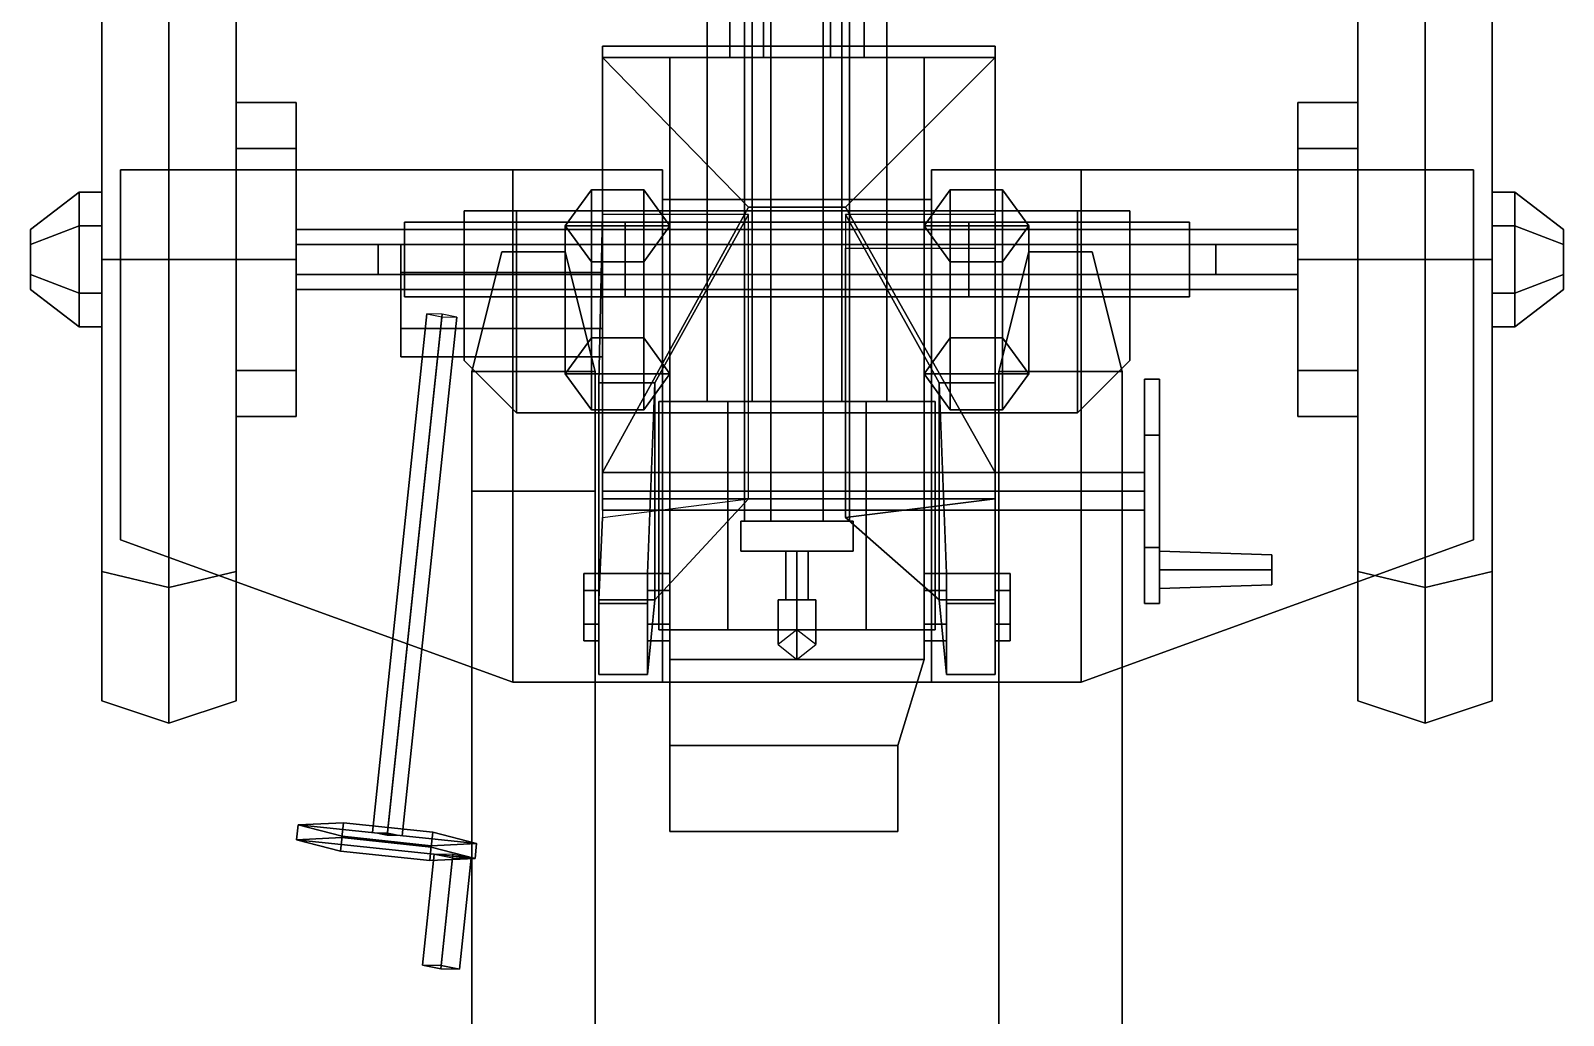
# Model space of a CAD drawing. Extents: x -1.02 to 1.02, y -3.58 to 2.59.
# Drawn here: x -1.025 to 1.025, y -0.556 to 0.761 of the extents above; entities that cross this region are included whole.
import ezdxf

# ---------------------------------------------------------------- set-up
doc = ezdxf.new("R2010")
doc.units = 0
for name, color, linetype in [('BASE', 3, 'CONTINUOUS'), ('SHIELD', 6, 'CONTINUOUS'), ('SHIELD1', 4, 'CONTINUOUS'), ('SLEEVE', 5, 'CONTINUOUS'), ('ST1', 2, 'CONTINUOUS'), ('WHEELS', 2, 'CONTINUOUS')]:
    doc.layers.add(name, color=color, linetype=linetype)

msp = doc.modelspace()

# ---------------------------------------------------------------- linework, layer by layer
at = {"layer": 'BASE'}
for points in [[(-0.26, 0.74, 0.425), (-0.26, 0.12, 0.425), (-0.26, 0.12, 0.485), (-0.26, 0.74, 0.485)], [(0.265, 0.74, 0.425), (0.265, 0.12, 0.425), (-0.26, 0.12, 0.425), (-0.26, 0.74, 0.425)], [(-0.26, 0.74, 0.485), (-0.26, 0.12, 0.485), (-0.26, 0.145, 0.545), (-0.26, 0.74, 0.545)], [(0.265, 0.74, 0.545), (0.265, 0.74, 0.425), (-0.26, 0.74, 0.425), (-0.26, 0.74, 0.545)], [(-0.26, 0.74, 0.545), (-0.26, 0.145, 0.545), (-0.26, 0.135, 0.795), (-0.26, 0.725, 0.71)], [(0.265, 0.725, 0.71), (0.265, 0.74, 0.545), (-0.26, 0.74, 0.545), (-0.26, 0.725, 0.71)], [(0.265, 0.12, 0.485), (0.265, 0.12, 0.425), (0.265, 0.74, 0.425), (0.265, 0.74, 0.485)], [(0.265, 0.145, 0.545), (0.265, 0.12, 0.485), (0.265, 0.74, 0.485), (0.265, 0.74, 0.545)], [(0.265, 0.135, 0.795), (0.265, 0.145, 0.545), (0.265, 0.74, 0.545), (0.265, 0.725, 0.71)], [(-0.26, 0.725, 0.71), (-0.26, 0.135, 0.795), (-0.26, 0.17, 0.795), (-0.065, 0.525, 0.83)], [(0.065, 0.525, 0.83), (0.265, 0.725, 0.71), (-0.26, 0.725, 0.71), (-0.065, 0.525, 0.83)], [(0.265, 0.17, 0.795), (0.265, 0.135, 0.795), (0.265, 0.725, 0.71), (0.065, 0.525, 0.83)], [(-0.275, 0.5481, 1.0069), (-0.31, 0.5, 0.97), (-0.31, 0.3022, 1.2278), (-0.275, 0.3502, 1.2647)], [(-0.17, 0.5, 0.97), (-0.31, 0.5, 0.97), (-0.275, 0.5481, 1.0069), (-0.205, 0.5481, 1.0069)], [(-0.205, 0.5481, 1.0069), (-0.275, 0.5481, 1.0069), (-0.275, 0.3502, 1.2647), (-0.205, 0.3502, 1.2647)], [(-0.17, 0.5, 0.97), (-0.205, 0.5481, 1.0069), (-0.205, 0.3502, 1.2647), (-0.17, 0.3022, 1.2278)], [(0.205, 0.5481, 1.0069), (0.17, 0.5, 0.97), (0.17, 0.3022, 1.2278), (0.205, 0.3502, 1.2647)], [(0.31, 0.5, 0.97), (0.17, 0.5, 0.97), (0.205, 0.5481, 1.0069), (0.275, 0.5481, 1.0069)], [(0.275, 0.5481, 1.0069), (0.205, 0.5481, 1.0069), (0.205, 0.3502, 1.2647), (0.275, 0.3502, 1.2647)], [(0.31, 0.5, 0.97), (0.275, 0.5481, 1.0069), (0.275, 0.3502, 1.2647), (0.31, 0.3022, 1.2278)], [(-0.445, 0.52, 0.695), (-0.445, 0.52, 0.545), (-0.445, 0.32, 0.545), (-0.445, 0.32, 0.695)], [(-0.445, 0.32, 0.545), (-0.445, 0.52, 0.545), (-0.375, 0.52, 0.545), (-0.375, 0.25, 0.545)], [(-0.375, 0.25, 0.695), (-0.375, 0.52, 0.695), (-0.445, 0.52, 0.695), (-0.445, 0.32, 0.695)], [(-0.375, 0.52, 0.695), (-0.375, 0.52, 0.545), (-0.445, 0.52, 0.545), (-0.445, 0.52, 0.695)], [(0.375, 0.52, 0.695), (0.375, 0.52, 0.545), (-0.375, 0.52, 0.545), (-0.375, 0.52, 0.695)], [(0.375, 0.52, 0.545), (0.375, 0.25, 0.545), (-0.375, 0.25, 0.545), (-0.375, 0.52, 0.545)], [(-0.375, 0.52, 0.695), (-0.375, 0.25, 0.695), (0.375, 0.25, 0.695), (0.375, 0.52, 0.695)], [(-0.19, 0.29, 1.06), (-0.065, 0.515, 0.83), (-0.26, 0.515, 0.795), (-0.265, 0.29, 1.06)], [(-0.26, 0.515, 0.795), (-0.26, 0.11, 0.795), (-0.265, 0, 1.06), (-0.265, 0.29, 1.06)], [(-0.065, 0.525, 0.83), (-0.26, 0.17, 0.795), (0.265, 0.17, 0.795), (0.065, 0.525, 0.83)], [(-0.19, 0, 1.06), (-0.065, 0.135, 0.83), (-0.065, 0.515, 0.83), (-0.19, 0.29, 1.06)], [(0.265, 0.29, 1.06), (0.265, 0.515, 0.795), (0.065, 0.515, 0.83), (0.19, 0.29, 1.06)], [(0.065, 0.515, 0.83), (0.065, 0.11, 0.83), (0.19, 0, 1.06), (0.19, 0.29, 1.06)], [(0.265, 0, 1.06), (0.265, 0.135, 0.795), (0.265, 0.515, 0.795), (0.265, 0.29, 1.06)], [(0.445, 0.52, 0.695), (0.445, 0.52, 0.545), (0.375, 0.52, 0.545), (0.375, 0.52, 0.695)], [(0.445, 0.52, 0.545), (0.445, 0.32, 0.545), (0.375, 0.25, 0.545), (0.375, 0.52, 0.545)], [(0.375, 0.52, 0.695), (0.375, 0.25, 0.695), (0.445, 0.32, 0.695), (0.445, 0.52, 0.695)], [(0.445, 0.32, 0.695), (0.445, 0.32, 0.545), (0.445, 0.52, 0.545), (0.445, 0.52, 0.695)], [(0.67, 0.475, 0.6546), (0.67, 0.495, 0.62), (-0.67, 0.495, 0.62), (-0.67, 0.475, 0.6546)], [(0.67, 0.495, 0.62), (0.67, 0.475, 0.5854), (-0.67, 0.475, 0.5854), (-0.67, 0.495, 0.62)], [(0.525, 0.505, 0.46), (0.525, 0.505, 0.435), (-0.525, 0.505, 0.435), (-0.525, 0.505, 0.46)], [(-0.525, 0.505, 0.46), (-0.525, 0.505, 0.435), (-0.525, 0.405, 0.435), (-0.525, 0.405, 0.46)], [(-0.525, 0.505, 0.435), (0.525, 0.505, 0.435), (0.525, 0.405, 0.435), (-0.525, 0.405, 0.435)], [(0.23, 0.505, 0.495), (0.525, 0.505, 0.46), (-0.525, 0.505, 0.46), (-0.23, 0.505, 0.495)], [(-0.23, 0.505, 0.495), (-0.525, 0.505, 0.46), (-0.525, 0.405, 0.46), (-0.23, 0.405, 0.495)], [(-0.31, 0.5, 0.97), (-0.275, 0.4519, 0.9331), (-0.275, 0.2541, 1.1909), (-0.31, 0.3022, 1.2278)], [(-0.205, 0.4519, 0.9331), (-0.275, 0.4519, 0.9331), (-0.31, 0.5, 0.97), (-0.17, 0.5, 0.97)], [(-0.23, 0.405, 0.495), (0.23, 0.405, 0.495), (0.23, 0.505, 0.495), (-0.23, 0.505, 0.495)], [(-0.205, 0.4519, 0.9331), (-0.17, 0.5, 0.97), (-0.17, 0.3022, 1.2278), (-0.205, 0.2541, 1.1909)], [(0.17, 0.5, 0.97), (0.205, 0.4519, 0.9331), (0.205, 0.2541, 1.1909), (0.17, 0.3022, 1.2278)], [(0.275, 0.4519, 0.9331), (0.205, 0.4519, 0.9331), (0.17, 0.5, 0.97), (0.31, 0.5, 0.97)], [(0.23, 0.405, 0.495), (0.525, 0.405, 0.46), (0.525, 0.505, 0.46), (0.23, 0.505, 0.495)], [(0.275, 0.4519, 0.9331), (0.31, 0.5, 0.97), (0.31, 0.3022, 1.2278), (0.275, 0.2541, 1.1909)], [(0.525, 0.405, 0.46), (0.525, 0.405, 0.435), (0.525, 0.505, 0.435), (0.525, 0.505, 0.46)], [(0.67, 0.435, 0.6546), (0.67, 0.475, 0.6546), (-0.67, 0.475, 0.6546), (-0.67, 0.435, 0.6546)], [(0.67, 0.475, 0.5854), (0.67, 0.435, 0.5854), (-0.67, 0.435, 0.5854), (-0.67, 0.475, 0.5854)], [(-0.525, 0.475, 0.685), (-0.525, 0.475, 0.405), (-0.56, 0.475, 0.405), (-0.56, 0.475, 0.685)], [(-0.56, 0.475, 0.685), (-0.56, 0.475, 0.405), (-0.56, 0.435, 0.405), (-0.56, 0.435, 0.685)], [(-0.56, 0.475, 0.405), (-0.525, 0.475, 0.405), (-0.525, 0.435, 0.405), (-0.56, 0.435, 0.405)], [(-0.56, 0.435, 0.685), (-0.525, 0.435, 0.685), (-0.525, 0.475, 0.685), (-0.56, 0.475, 0.685)], [(-0.26, 0.4375, 0.905), (-0.26, 0.475, 0.84), (-0.53, 0.475, 0.84), (-0.53, 0.4375, 0.905)], [(-0.26, 0.475, 0.84), (-0.26, 0.4375, 0.775), (-0.53, 0.4375, 0.775), (-0.53, 0.475, 0.84)], [(-0.53, 0.3625, 0.905), (-0.53, 0.4375, 0.905), (-0.53, 0.475, 0.84), (-0.53, 0.325, 0.84)], [(-0.53, 0.325, 0.84), (-0.53, 0.475, 0.84), (-0.53, 0.4375, 0.775), (-0.53, 0.3625, 0.775)], [(-0.525, 0.435, 0.685), (-0.525, 0.435, 0.405), (-0.525, 0.475, 0.405), (-0.525, 0.475, 0.685)], [(0.56, 0.475, 0.685), (0.56, 0.475, 0.405), (0.525, 0.475, 0.405), (0.525, 0.475, 0.685)], [(0.525, 0.475, 0.685), (0.525, 0.475, 0.405), (0.525, 0.435, 0.405), (0.525, 0.435, 0.685)], [(0.525, 0.475, 0.405), (0.56, 0.475, 0.405), (0.56, 0.435, 0.405), (0.525, 0.435, 0.405)], [(0.525, 0.435, 0.685), (0.56, 0.435, 0.685), (0.56, 0.475, 0.685), (0.525, 0.475, 0.685)], [(0.56, 0.435, 0.685), (0.56, 0.435, 0.405), (0.56, 0.475, 0.405), (0.56, 0.475, 0.685)], [(-0.275, 0.4519, 0.9331), (-0.205, 0.4519, 0.9331), (-0.205, 0.2541, 1.1909), (-0.275, 0.2541, 1.1909)], [(0.265, 0.47, 0.795), (0.265, 0.135, 0.795), (0.065, 0.11, 0.83), (0.065, 0.47, 0.83)], [(0.205, 0.4519, 0.9331), (0.275, 0.4519, 0.9331), (0.275, 0.2541, 1.1909), (0.205, 0.2541, 1.1909)], [(0.67, 0.415, 0.62), (0.67, 0.435, 0.6546), (-0.67, 0.435, 0.6546), (-0.67, 0.415, 0.62)], [(0.67, 0.435, 0.5854), (0.67, 0.415, 0.62), (-0.67, 0.415, 0.62), (-0.67, 0.435, 0.5854)], [(-0.56, 0.435, 0.405), (-0.525, 0.435, 0.405), (-0.525, 0.435, 0.685), (-0.56, 0.435, 0.685)], [(-0.26, 0.3625, 0.905), (-0.26, 0.4375, 0.905), (-0.53, 0.4375, 0.905), (-0.53, 0.3625, 0.905)], [(-0.26, 0.4375, 0.775), (-0.26, 0.3625, 0.775), (-0.53, 0.3625, 0.775), (-0.53, 0.4375, 0.775)], [(0.525, 0.435, 0.405), (0.56, 0.435, 0.405), (0.56, 0.435, 0.685), (0.525, 0.435, 0.685)], [(-0.525, 0.405, 0.435), (0.525, 0.405, 0.435), (0.525, 0.405, 0.46), (-0.525, 0.405, 0.46)], [(-0.525, 0.405, 0.46), (0.525, 0.405, 0.46), (0.23, 0.405, 0.495), (-0.23, 0.405, 0.495)], [(-0.4748, 0.3817, 0.8599), (-0.4949, 0.3821, 0.84), (-0.5678, -0.3114, 0.901), (-0.5477, -0.3118, 0.9209)], [(-0.4949, 0.3821, 0.84), (-0.4752, 0.3783, 0.8201), (-0.5481, -0.3152, 0.8811), (-0.5678, -0.3114, 0.901)], [(-0.4752, 0.3783, 0.8201), (-0.4551, 0.3779, 0.84), (-0.528, -0.3156, 0.901), (-0.5481, -0.3152, 0.8811)], [(-0.4551, 0.3779, 0.84), (-0.4748, 0.3817, 0.8599), (-0.5477, -0.3118, 0.9209), (-0.528, -0.3156, 0.901)], [(-0.26, 0.325, 0.84), (-0.26, 0.3625, 0.905), (-0.53, 0.3625, 0.905), (-0.53, 0.325, 0.84)], [(-0.26, 0.3625, 0.775), (-0.26, 0.325, 0.84), (-0.53, 0.325, 0.84), (-0.53, 0.3625, 0.775)], [(-0.205, 0.3502, 1.2647), (-0.275, 0.3502, 1.2647), (-0.31, 0.3022, 1.2278), (-0.17, 0.3022, 1.2278)], [(0.275, 0.3502, 1.2647), (0.205, 0.3502, 1.2647), (0.17, 0.3022, 1.2278), (0.31, 0.3022, 1.2278)], [(-0.445, 0.32, 0.695), (-0.445, 0.32, 0.545), (-0.375, 0.25, 0.545), (-0.375, 0.25, 0.695)], [(0.375, 0.25, 0.695), (0.375, 0.25, 0.545), (0.445, 0.32, 0.545), (0.445, 0.32, 0.695)], [(-0.17, 0.3022, 1.2278), (-0.31, 0.3022, 1.2278), (-0.275, 0.2541, 1.1909), (-0.205, 0.2541, 1.1909)], [(-0.265, 0.29, 1.06), (-0.265, 0, 1.06), (-0.265, -0.1, 1.24), (-0.265, 0.035, 1.345)], [(-0.2, 0.035, 1.345), (-0.19, 0.29, 1.06), (-0.265, 0.29, 1.06), (-0.265, 0.035, 1.345)], [(-0.19, 0.29, 1.06), (-0.19, 0, 1.06), (-0.265, 0, 1.06), (-0.265, 0.29, 1.06)], [(-0.2, -0.1, 1.24), (-0.19, 0, 1.06), (-0.19, 0.29, 1.06), (-0.2, 0.035, 1.345)], [(0.31, 0.3022, 1.2278), (0.17, 0.3022, 1.2278), (0.205, 0.2541, 1.1909), (0.275, 0.2541, 1.1909)], [(0.19, 0.29, 1.06), (0.19, 0, 1.06), (0.2, -0.1, 1.24), (0.2, 0.035, 1.345)], [(0.265, 0.035, 1.345), (0.265, 0.29, 1.06), (0.19, 0.29, 1.06), (0.2, 0.035, 1.345)], [(0.265, 0.29, 1.06), (0.265, 0, 1.06), (0.19, 0, 1.06), (0.19, 0.29, 1.06)], [(0.265, -0.1, 1.24), (0.265, 0, 1.06), (0.265, 0.29, 1.06), (0.265, 0.035, 1.345)], [(0.485, 0.22, 1.2949), (0.485, 0.295, 1.165), (0.465, 0.295, 1.165), (0.465, 0.22, 1.2949)], [(0.485, 0.295, 1.165), (0.485, 0.22, 1.0351), (0.465, 0.22, 1.0351), (0.465, 0.295, 1.165)], [(0.465, 0.07, 1.2949), (0.465, 0.22, 1.2949), (0.465, 0.295, 1.165), (0.465, -0.005, 1.165)], [(0.465, -0.005, 1.165), (0.465, 0.295, 1.165), (0.465, 0.22, 1.0351), (0.465, 0.07, 1.0351)], [(0.485, -0.005, 1.165), (0.485, 0.295, 1.165), (0.485, 0.22, 1.2949), (0.485, 0.07, 1.2949)], [(0.485, 0.07, 1.0351), (0.485, 0.22, 1.0351), (0.485, 0.295, 1.165), (0.485, -0.005, 1.165)], [(-0.375, 0.25, 0.695), (-0.375, 0.25, 0.545), (0.375, 0.25, 0.545), (0.375, 0.25, 0.695)], [(0.485, 0.07, 1.2949), (0.485, 0.22, 1.2949), (0.465, 0.22, 1.2949), (0.465, 0.07, 1.2949)], [(0.485, 0.22, 1.0351), (0.485, 0.07, 1.0351), (0.465, 0.07, 1.0351), (0.465, 0.22, 1.0351)], [(-0.26, 0.17, 0.795), (-0.26, 0.135, 0.795), (0.265, 0.135, 0.795), (0.265, 0.17, 0.795)], [(0.465, 0.145, 1.19), (0.465, 0.17, 1.165), (0.265, 0.17, 1.165), (0.265, 0.145, 1.19)], [(0.465, 0.17, 1.165), (0.465, 0.145, 1.14), (0.265, 0.145, 1.14), (0.265, 0.17, 1.165)], [(-0.26, 0.145, 0.545), (-0.26, 0.12, 0.485), (0.265, 0.12, 0.485), (0.265, 0.145, 0.545)], [(-0.26, 0.135, 0.795), (-0.26, 0.145, 0.545), (0.265, 0.145, 0.545), (0.265, 0.135, 0.795)], [(0.465, 0.12, 1.165), (0.465, 0.145, 1.19), (0.265, 0.145, 1.19), (0.265, 0.12, 1.165)], [(0.465, 0.145, 1.14), (0.465, 0.12, 1.165), (0.265, 0.12, 1.165), (0.265, 0.145, 1.14)], [(-0.265, 0, 1.06), (-0.26, 0.11, 0.795), (-0.065, 0.135, 0.83), (-0.19, 0, 1.06)], [(0.19, 0, 1.06), (0.065, 0.11, 0.83), (0.265, 0.135, 0.795), (0.265, 0, 1.06)], [(-0.26, 0.12, 0.485), (-0.26, 0.12, 0.425), (0.265, 0.12, 0.425), (0.265, 0.12, 0.485)], [(0.485, -0.005, 1.165), (0.485, 0.07, 1.2949), (0.465, 0.07, 1.2949), (0.465, -0.005, 1.165)], [(0.485, 0.07, 1.0351), (0.485, -0.005, 1.165), (0.465, -0.005, 1.165), (0.465, 0.07, 1.0351)], [(0.485, 0.04, 1.14), (0.485, 0.065, 1.165), (0.635, 0.06, 1.165), (0.635, 0.04, 1.145)], [(0.485, 0.065, 1.165), (0.485, 0.04, 1.19), (0.635, 0.04, 1.185), (0.635, 0.06, 1.165)], [(0.635, 0.04, 1.185), (0.635, 0.02, 1.165), (0.635, 0.04, 1.145), (0.635, 0.06, 1.165)], [(-0.265, 0.035, 1.345), (-0.265, -0.1, 1.24), (-0.265, -0.1, 1.32), (-0.265, -0.005, 1.375)], [(-0.2, -0.005, 1.375), (-0.2, 0.035, 1.345), (-0.265, 0.035, 1.345), (-0.265, -0.005, 1.375)], [(-0.2, -0.1, 1.32), (-0.2, -0.1, 1.24), (-0.2, 0.035, 1.345), (-0.2, -0.005, 1.375)], [(0.265, -0.005, 1.375), (0.265, 0.035, 1.345), (0.2, 0.035, 1.345), (0.2, -0.005, 1.375)], [(0.2, 0.035, 1.345), (0.2, -0.1, 1.24), (0.2, -0.1, 1.32), (0.2, -0.005, 1.375)], [(0.265, -0.1, 1.32), (0.265, -0.1, 1.24), (0.265, 0.035, 1.345), (0.265, -0.005, 1.375)], [(0.485, 0.015, 1.165), (0.485, 0.04, 1.14), (0.635, 0.04, 1.145), (0.635, 0.02, 1.165)], [(0.485, 0.04, 1.19), (0.485, 0.015, 1.165), (0.635, 0.02, 1.165), (0.635, 0.04, 1.185)], [(-0.265, -0.1, 1.24), (-0.265, 0, 1.06), (-0.19, 0, 1.06), (-0.2, -0.1, 1.24)], [(-0.265, -0.005, 1.375), (-0.265, -0.1, 1.32), (-0.2, -0.1, 1.32), (-0.2, -0.005, 1.375)], [(0.2, -0.1, 1.24), (0.19, 0, 1.06), (0.265, 0, 1.06), (0.265, -0.1, 1.24)], [(0.2, -0.005, 1.375), (0.2, -0.1, 1.32), (0.265, -0.1, 1.32), (0.265, -0.005, 1.375)], [(-0.265, -0.1, 1.32), (-0.265, -0.1, 1.24), (-0.2, -0.1, 1.24), (-0.2, -0.1, 1.32)], [(0.2, -0.1, 1.32), (0.2, -0.1, 1.24), (0.265, -0.1, 1.24), (0.265, -0.1, 1.32)], [(-0.6066, -0.2982, 1.0045), (-0.6672, -0.301, 0.901), (-0.6693, -0.3208, 0.9028), (-0.6087, -0.3181, 1.0063)], [(-0.6672, -0.301, 0.901), (-0.6085, -0.3163, 0.7975), (-0.6106, -0.3361, 0.7992), (-0.6693, -0.3208, 0.9028)], [(-0.4285, -0.3261, 0.901), (-0.6672, -0.301, 0.901), (-0.6066, -0.2982, 1.0045), (-0.4873, -0.3108, 1.0045)], [(-0.4892, -0.3288, 0.7975), (-0.6085, -0.3163, 0.7975), (-0.6672, -0.301, 0.901), (-0.4285, -0.3261, 0.901)], [(-0.4873, -0.3108, 1.0045), (-0.6066, -0.2982, 1.0045), (-0.6087, -0.3181, 1.0063), (-0.4894, -0.3306, 1.0063)], [(-0.4894, -0.3306, 1.0063), (-0.6087, -0.3181, 1.0063), (-0.6693, -0.3208, 0.9028), (-0.4306, -0.3459, 0.9028)], [(-0.4306, -0.3459, 0.9028), (-0.6693, -0.3208, 0.9028), (-0.6106, -0.3361, 0.7992), (-0.4912, -0.3486, 0.7992)], [(-0.6085, -0.3163, 0.7975), (-0.4892, -0.3288, 0.7975), (-0.4912, -0.3486, 0.7992), (-0.6106, -0.3361, 0.7992)], [(-0.4892, -0.3288, 0.7975), (-0.4285, -0.3261, 0.901), (-0.4306, -0.3459, 0.9028), (-0.4912, -0.3486, 0.7992)], [(-0.4285, -0.3261, 0.901), (-0.4873, -0.3108, 1.0045), (-0.4894, -0.3306, 1.0063), (-0.4306, -0.3459, 0.9028)], [(-0.4602, -0.3406, 0.9277), (-0.4853, -0.3401, 0.9028), (-0.5009, -0.4887, 0.9158), (-0.4759, -0.4892, 0.9407)], [(-0.4853, -0.3401, 0.9028), (-0.4607, -0.3449, 0.8778), (-0.4763, -0.4935, 0.8909), (-0.5009, -0.4887, 0.9158)], [(-0.4607, -0.3449, 0.8778), (-0.4356, -0.3454, 0.9028), (-0.4512, -0.494, 0.9158), (-0.4763, -0.4935, 0.8909)], [(-0.4356, -0.3454, 0.9028), (-0.4602, -0.3406, 0.9277), (-0.4759, -0.4892, 0.9407), (-0.4512, -0.494, 0.9158)], [(-0.4759, -0.4892, 0.9407), (-0.5009, -0.4887, 0.9158), (-0.4763, -0.4935, 0.8909), (-0.4512, -0.494, 0.9158)]]:
    msp.add_3dface(points, dxfattribs=at)
at = {"layer": 'SHIELD'}
for points in [[(-0.905, 0.575, 1.405), (-0.38, 0.575, 1.405), (-0.38, -0.11, 1.915), (-0.905, 0.08, 1.78)], [(-0.38, 0.575, 1.405), (-0.905, 0.575, 1.405), (-0.905, 0.08, 1.78), (-0.38, -0.11, 1.915)], [(-0.665, 0.575, 1.06), (-0.38, 0.575, 1.06), (-0.38, 0.575, 1.405), (-0.64, 0.575, 1.405)], [(-0.38, 0.575, 1.06), (-0.665, 0.575, 1.06), (-0.64, 0.575, 1.405), (-0.38, 0.575, 1.405)], [(-0.54, 0.575, 0.935), (-0.315, 0.575, 0.935), (-0.315, 0.575, 1.06), (-0.665, 0.575, 1.06)], [(-0.315, 0.575, 0.935), (-0.54, 0.575, 0.935), (-0.665, 0.575, 1.06), (-0.315, 0.575, 1.06)], [(-0.54, 0.575, 0.805), (-0.315, 0.575, 0.805), (-0.315, 0.575, 0.935), (-0.54, 0.575, 0.935)], [(-0.315, 0.575, 0.805), (-0.54, 0.575, 0.805), (-0.54, 0.575, 0.935), (-0.315, 0.575, 0.935)], [(-0.38, 0.575, 1.405), (-0.18, 0.575, 1.405), (-0.18, -0.11, 1.915), (-0.38, -0.11, 1.915)], [(-0.18, 0.575, 1.405), (-0.38, 0.575, 1.405), (-0.38, -0.11, 1.915), (-0.18, -0.11, 1.915)], [(-0.18, 0.575, 1.06), (-0.38, 0.575, 1.06), (-0.38, 0.575, 1.405), (-0.18, 0.575, 1.405)], [(-0.38, 0.575, 1.06), (-0.18, 0.575, 1.06), (-0.18, 0.575, 1.405), (-0.38, 0.575, 1.405)], [(-0.265, 0.575, 1.025), (-0.315, 0.575, 0.935), (-0.315, 0.575, 1.06), (-0.18, 0.575, 1.06)], [(-0.315, 0.575, 0.935), (-0.265, 0.575, 1.025), (-0.18, 0.575, 1.06), (-0.315, 0.575, 1.06)], [(0.18, 0.575, 1.405), (0.38, 0.575, 1.405), (0.38, -0.11, 1.915), (0.18, -0.11, 1.915)], [(0.38, 0.575, 1.405), (0.18, 0.575, 1.405), (0.18, -0.11, 1.915), (0.38, -0.11, 1.915)], [(0.18, 0.575, 1.06), (0.38, 0.575, 1.06), (0.38, 0.575, 1.405), (0.18, 0.575, 1.405)], [(0.38, 0.575, 1.06), (0.18, 0.575, 1.06), (0.18, 0.575, 1.405), (0.38, 0.575, 1.405)], [(0.315, 0.575, 0.935), (0.265, 0.575, 1.025), (0.18, 0.575, 1.06), (0.315, 0.575, 1.06)], [(0.265, 0.575, 1.025), (0.315, 0.575, 0.935), (0.315, 0.575, 1.06), (0.18, 0.575, 1.06)], [(0.54, 0.575, 0.805), (0.315, 0.575, 0.805), (0.315, 0.575, 0.935), (0.54, 0.575, 0.935)], [(0.315, 0.575, 0.805), (0.54, 0.575, 0.805), (0.54, 0.575, 0.935), (0.315, 0.575, 0.935)], [(0.315, 0.575, 0.935), (0.54, 0.575, 0.935), (0.665, 0.575, 1.06), (0.315, 0.575, 1.06)], [(0.54, 0.575, 0.935), (0.315, 0.575, 0.935), (0.315, 0.575, 1.06), (0.665, 0.575, 1.06)], [(0.38, 0.575, 1.405), (0.905, 0.575, 1.405), (0.905, 0.08, 1.78), (0.38, -0.11, 1.915)], [(0.905, 0.575, 1.405), (0.38, 0.575, 1.405), (0.38, -0.11, 1.915), (0.905, 0.08, 1.78)], [(0.665, 0.575, 1.06), (0.38, 0.575, 1.06), (0.38, 0.575, 1.405), (0.64, 0.575, 1.405)], [(0.38, 0.575, 1.06), (0.665, 0.575, 1.06), (0.64, 0.575, 1.405), (0.38, 0.575, 1.405)]]:
    msp.add_3dface(points, dxfattribs=at)
at = {"layer": 'SHIELD1'}
for points in [[(0.18, 0.535, 1.435), (-0.18, 0.535, 1.435), (-0.18, -0.11, 1.915), (0.18, -0.11, 1.915)], [(-0.18, 0.535, 1.435), (0.18, 0.535, 1.435), (0.18, -0.11, 1.915), (-0.18, -0.11, 1.915)]]:
    msp.add_3dface(points, dxfattribs=at)
at = {"layer": 'SLEEVE'}
for points in [[(-0.045, 1.68, 1.1629), (-0.09, 1.68, 1.085), (-0.09, 0.725, 1.085), (-0.045, 0.725, 1.1629)], [(-0.09, 1.68, 1.085), (-0.045, 1.68, 1.0071), (-0.045, 0.725, 1.0071), (-0.09, 0.725, 1.085)], [(0.045, 1.68, 1.1629), (-0.045, 1.68, 1.1629), (-0.045, 0.725, 1.1629), (0.045, 0.725, 1.1629)], [(-0.045, 1.68, 1.0071), (0.045, 1.68, 1.0071), (0.045, 0.725, 1.0071), (-0.045, 0.725, 1.0071)], [(0.09, 1.68, 1.085), (0.045, 1.68, 1.1629), (0.045, 0.725, 1.1629), (0.09, 0.725, 1.085)], [(0.045, 1.68, 1.0071), (0.09, 1.68, 1.085), (0.09, 0.725, 1.085), (0.045, 0.725, 1.0071)], [(-0.035, 1.45, 1.6056), (-0.07, 1.45, 1.545), (-0.07, 0.105, 1.545), (-0.035, 0.105, 1.6056)], [(-0.07, 1.45, 1.545), (-0.035, 1.45, 1.4844), (-0.035, 0.105, 1.4844), (-0.07, 0.105, 1.545)], [(0.035, 1.45, 1.6056), (-0.035, 1.45, 1.6056), (-0.035, 0.105, 1.6056), (0.035, 0.105, 1.6056)], [(-0.035, 1.45, 1.4844), (0.035, 1.45, 1.4844), (0.035, 0.105, 1.4844), (-0.035, 0.105, 1.4844)], [(0.07, 1.45, 1.545), (0.035, 1.45, 1.6056), (0.035, 0.105, 1.6056), (0.07, 0.105, 1.545)], [(0.035, 1.45, 1.4844), (0.07, 1.45, 1.545), (0.07, 0.105, 1.545), (0.035, 0.105, 1.4844)], [(-0.06, 1.265, 1.4089), (-0.12, 1.265, 1.305), (-0.12, 0.265, 1.305), (-0.06, 0.265, 1.4089)], [(-0.12, 1.265, 1.305), (-0.06, 1.265, 1.2011), (-0.06, 0.265, 1.2011), (-0.12, 0.265, 1.305)], [(0.06, 1.265, 1.4089), (-0.06, 1.265, 1.4089), (-0.06, 0.265, 1.4089), (0.06, 0.265, 1.4089)], [(-0.06, 1.265, 1.2011), (0.06, 1.265, 1.2011), (0.06, 0.265, 1.2011), (-0.06, 0.265, 1.2011)], [(0.12, 1.265, 1.305), (0.06, 1.265, 1.4089), (0.06, 0.265, 1.4089), (0.12, 0.265, 1.305)], [(0.06, 1.265, 1.2011), (0.12, 1.265, 1.305), (0.12, 0.265, 1.305), (0.06, 0.265, 1.2011)], [(0.17, 0.725, 1.035), (0.17, -0.08, 1.035), (-0.17, -0.08, 1.035), (-0.17, 0.725, 1.035)], [(-0.17, 0.725, 1.035), (-0.17, -0.04, 1.035), (-0.17, -0.04, 1.185), (-0.17, 0.725, 1.185)], [(0.17, 0.725, 1.185), (0.17, 0.725, 1.035), (-0.17, 0.725, 1.035), (-0.17, 0.725, 1.185)], [(-0.17, 0.725, 1.185), (-0.17, -0.04, 1.185), (0.17, -0.04, 1.185), (0.17, 0.725, 1.185)], [(0.17, -0.04, 1.185), (0.17, -0.04, 1.035), (0.17, 0.725, 1.035), (0.17, 0.725, 1.185)], [(-0.0925, 0.265, 1.4652), (-0.185, 0.265, 1.305), (-0.185, -0.04, 1.305), (-0.0925, -0.04, 1.4652)], [(-0.185, 0.265, 1.305), (-0.0925, 0.265, 1.1448), (-0.0925, -0.04, 1.1448), (-0.185, -0.04, 1.305)], [(-0.0925, 0.265, 1.1448), (-0.185, 0.265, 1.305), (-0.12, 0.265, 1.305), (-0.06, 0.265, 1.2011)], [(-0.12, 0.265, 1.305), (-0.185, 0.265, 1.305), (-0.0925, 0.265, 1.4652), (-0.06, 0.265, 1.4089)], [(0.0925, 0.265, 1.4652), (-0.0925, 0.265, 1.4652), (-0.0925, -0.04, 1.4652), (0.0925, -0.04, 1.4652)], [(-0.0925, 0.265, 1.1448), (0.0925, 0.265, 1.1448), (0.0925, -0.04, 1.1448), (-0.0925, -0.04, 1.1448)], [(0.06, 0.265, 1.4089), (-0.06, 0.265, 1.4089), (-0.0925, 0.265, 1.4652), (0.0925, 0.265, 1.4652)], [(-0.0925, 0.265, 1.1448), (-0.06, 0.265, 1.2011), (0.06, 0.265, 1.2011), (0.0925, 0.265, 1.1448)], [(0.185, 0.265, 1.305), (0.12, 0.265, 1.305), (0.06, 0.265, 1.4089), (0.0925, 0.265, 1.4652)], [(0.0925, 0.265, 1.1448), (0.06, 0.265, 1.2011), (0.12, 0.265, 1.305), (0.185, 0.265, 1.305)], [(0.185, 0.265, 1.305), (0.0925, 0.265, 1.4652), (0.0925, -0.04, 1.4652), (0.185, -0.04, 1.305)], [(0.0925, 0.265, 1.1448), (0.185, 0.265, 1.305), (0.185, -0.04, 1.305), (0.0925, -0.04, 1.1448)], [(-0.075, 0.105, 1.465), (-0.075, 0.065, 1.465), (-0.075, 0.065, 1.61), (-0.075, 0.105, 1.61)], [(0.075, 0.105, 1.61), (0.075, 0.105, 1.465), (-0.075, 0.105, 1.465), (-0.075, 0.105, 1.61)], [(-0.075, 0.105, 1.61), (-0.075, 0.065, 1.61), (0.075, 0.065, 1.61), (0.075, 0.105, 1.61)], [(0.075, 0.065, 1.61), (0.075, 0.065, 1.465), (0.075, 0.105, 1.465), (0.075, 0.105, 1.61)], [(-0.075, 0.065, 1.61), (-0.075, 0.065, 1.465), (0.075, 0.065, 1.465), (0.075, 0.065, 1.61)], [(0, 0.065, 1.545), (-0.015, 0.065, 1.53), (-0.015, 0, 1.53), (0, 0, 1.545)], [(-0.015, 0.065, 1.53), (0, 0.065, 1.515), (0, 0, 1.515), (-0.015, 0, 1.53)], [(0.015, 0.065, 1.53), (0, 0.065, 1.545), (0, 0, 1.545), (0.015, 0, 1.53)], [(0, 0.065, 1.515), (0.015, 0.065, 1.53), (0.015, 0, 1.53), (0, 0, 1.515)], [(-0.285, 0.0125, 1.276), (-0.285, 0.035, 1.315), (-0.265, 0.035, 1.315), (-0.265, 0.0125, 1.276)], [(-0.285, 0.035, 1.315), (-0.285, 0.0125, 1.354), (-0.265, 0.0125, 1.354), (-0.265, 0.035, 1.315)], [(-0.285, -0.055, 1.315), (-0.285, 0.035, 1.315), (-0.285, 0.0125, 1.276), (-0.285, -0.0325, 1.276)], [(-0.285, -0.0325, 1.354), (-0.285, 0.0125, 1.354), (-0.285, 0.035, 1.315), (-0.285, -0.055, 1.315)], [(-0.17, 0.0125, 1.354), (-0.17, 0.035, 1.315), (-0.2, 0.035, 1.315), (-0.2, 0.0125, 1.354)], [(-0.17, 0.035, 1.315), (-0.17, 0.0125, 1.276), (-0.2, 0.0125, 1.276), (-0.2, 0.035, 1.315)], [(0.2, 0.035, 1.315), (0.2, 0.0125, 1.276), (0.17, 0.0125, 1.276), (0.17, 0.035, 1.315)], [(0.2, 0.0125, 1.354), (0.2, 0.035, 1.315), (0.17, 0.035, 1.315), (0.17, 0.0125, 1.354)], [(0.285, 0.0125, 1.354), (0.285, 0.035, 1.315), (0.265, 0.035, 1.315), (0.265, 0.0125, 1.354)], [(0.285, 0.035, 1.315), (0.285, 0.0125, 1.276), (0.265, 0.0125, 1.276), (0.265, 0.035, 1.315)], [(0.285, -0.055, 1.315), (0.285, 0.035, 1.315), (0.285, 0.0125, 1.354), (0.285, -0.0325, 1.354)], [(0.285, -0.0325, 1.276), (0.285, 0.0125, 1.276), (0.285, 0.035, 1.315), (0.285, -0.055, 1.315)], [(-0.285, -0.0325, 1.276), (-0.285, 0.0125, 1.276), (-0.265, 0.0125, 1.276), (-0.265, -0.0325, 1.276)], [(-0.285, 0.0125, 1.354), (-0.285, -0.0325, 1.354), (-0.265, -0.0325, 1.354), (-0.265, 0.0125, 1.354)], [(-0.17, -0.0325, 1.354), (-0.17, 0.0125, 1.354), (-0.2, 0.0125, 1.354), (-0.2, -0.0325, 1.354)], [(-0.17, 0.0125, 1.276), (-0.17, -0.0325, 1.276), (-0.2, -0.0325, 1.276), (-0.2, 0.0125, 1.276)], [(0.2, 0.0125, 1.276), (0.2, -0.0325, 1.276), (0.17, -0.0325, 1.276), (0.17, 0.0125, 1.276)], [(0.2, -0.0325, 1.354), (0.2, 0.0125, 1.354), (0.17, 0.0125, 1.354), (0.17, -0.0325, 1.354)], [(0.285, -0.0325, 1.354), (0.285, 0.0125, 1.354), (0.265, 0.0125, 1.354), (0.265, -0.0325, 1.354)], [(0.285, 0.0125, 1.276), (0.285, -0.0325, 1.276), (0.265, -0.0325, 1.276), (0.265, 0.0125, 1.276)], [(0, 0, 1.555), (-0.025, 0, 1.53), (-0.025, -0.06, 1.53), (0, -0.08, 1.565)], [(-0.025, 0, 1.53), (0, 0, 1.515), (0, -0.04, 1.5), (-0.025, -0.06, 1.53)], [(-0.025, 0, 1.53), (0, 0, 1.555), (0.025, 0, 1.53), (0, 0, 1.515)], [(0.025, 0, 1.53), (0, 0, 1.555), (0, -0.08, 1.565), (0.025, -0.06, 1.53)], [(0, 0, 1.515), (0.025, 0, 1.53), (0.025, -0.06, 1.53), (0, -0.04, 1.5)], [(-0.285, -0.055, 1.315), (-0.285, -0.0325, 1.276), (-0.265, -0.0325, 1.276), (-0.265, -0.055, 1.315)], [(-0.285, -0.0325, 1.354), (-0.285, -0.055, 1.315), (-0.265, -0.055, 1.315), (-0.265, -0.0325, 1.354)], [(-0.17, -0.055, 1.315), (-0.17, -0.0325, 1.354), (-0.2, -0.0325, 1.354), (-0.2, -0.055, 1.315)], [(-0.17, -0.0325, 1.276), (-0.17, -0.055, 1.315), (-0.2, -0.055, 1.315), (-0.2, -0.0325, 1.276)], [(0.17, -0.04, 1.5), (0.17, -0.04, 1.185), (-0.17, -0.04, 1.185), (-0.17, -0.04, 1.5)], [(-0.17, -0.04, 1.035), (-0.17, -0.08, 1.035), (-0.17, -0.08, 1.565), (-0.17, -0.04, 1.5)], [(-0.17, -0.04, 1.5), (-0.17, -0.08, 1.565), (0.17, -0.08, 1.565), (0.17, -0.04, 1.5)], [(0.2, -0.0325, 1.276), (0.2, -0.055, 1.315), (0.17, -0.055, 1.315), (0.17, -0.0325, 1.276)], [(0.2, -0.055, 1.315), (0.2, -0.0325, 1.354), (0.17, -0.0325, 1.354), (0.17, -0.055, 1.315)], [(0.17, -0.08, 1.565), (0.17, -0.08, 1.035), (0.17, -0.04, 1.035), (0.17, -0.04, 1.5)], [(0.285, -0.055, 1.315), (0.285, -0.0325, 1.354), (0.265, -0.0325, 1.354), (0.265, -0.055, 1.315)], [(0.285, -0.0325, 1.276), (0.285, -0.055, 1.315), (0.265, -0.055, 1.315), (0.265, -0.0325, 1.276)], [(-0.17, -0.08, 1.035), (-0.17, -0.195, 1.035), (-0.17, -0.195, 1.565), (-0.17, -0.08, 1.565)], [(0.17, -0.08, 1.035), (0.135, -0.195, 1.035), (-0.17, -0.195, 1.035), (-0.17, -0.08, 1.035)], [(-0.17, -0.08, 1.565), (-0.17, -0.195, 1.565), (0.135, -0.195, 1.565), (0.17, -0.08, 1.565)], [(0.135, -0.195, 1.565), (0.135, -0.195, 1.035), (0.17, -0.08, 1.035), (0.17, -0.08, 1.565)], [(-0.17, -0.195, 1.12), (-0.17, -0.31, 1.18), (-0.17, -0.31, 1.565), (-0.17, -0.195, 1.565)], [(0.135, -0.195, 1.12), (0.135, -0.31, 1.18), (-0.17, -0.31, 1.18), (-0.17, -0.195, 1.12)], [(-0.17, -0.195, 1.565), (-0.17, -0.31, 1.565), (0.135, -0.31, 1.565), (0.135, -0.195, 1.565)], [(-0.17, -0.195, 1.12), (-0.17, -0.195, 1.035), (0.135, -0.195, 1.035), (0.135, -0.195, 1.12)], [(0.135, -0.31, 1.565), (0.135, -0.31, 1.18), (0.135, -0.195, 1.12), (0.135, -0.195, 1.565)], [(-0.17, -0.31, 1.565), (-0.17, -0.31, 1.18), (0.135, -0.31, 1.18), (0.135, -0.31, 1.565)]]:
    msp.add_3dface(points, dxfattribs=at)
at = {"layer": 'ST1'}
for points in [[(-0.395, 0.465, 0.445), (-0.435, 0.305, 0.445), (-0.435, 0.305, 0.485), (-0.395, 0.465, 0.485)], [(-0.31, 0.465, 0.445), (-0.27, 0.305, 0.445), (-0.435, 0.305, 0.445), (-0.395, 0.465, 0.445)], [(-0.395, 0.465, 0.485), (-0.435, 0.305, 0.485), (-0.27, 0.305, 0.485), (-0.31, 0.465, 0.485)], [(-0.395, 0.465, 0.745), (-0.435, 0.305, 0.745), (-0.435, 0.305, 0.785), (-0.395, 0.465, 0.785)], [(-0.31, 0.465, 0.745), (-0.27, 0.305, 0.745), (-0.435, 0.305, 0.745), (-0.395, 0.465, 0.745)], [(-0.395, 0.465, 0.785), (-0.435, 0.305, 0.785), (-0.27, 0.305, 0.785), (-0.31, 0.465, 0.785)], [(-0.31, 0.465, 0.485), (-0.31, 0.465, 0.445), (-0.395, 0.465, 0.445), (-0.395, 0.465, 0.485)], [(-0.31, 0.465, 0.785), (-0.31, 0.465, 0.745), (-0.395, 0.465, 0.745), (-0.395, 0.465, 0.785)], [(-0.27, 0.305, 0.485), (-0.27, 0.305, 0.445), (-0.31, 0.465, 0.445), (-0.31, 0.465, 0.485)], [(-0.27, 0.305, 0.785), (-0.27, 0.305, 0.745), (-0.31, 0.465, 0.745), (-0.31, 0.465, 0.785)], [(0.31, 0.465, 0.445), (0.27, 0.305, 0.445), (0.27, 0.305, 0.485), (0.31, 0.465, 0.485)], [(0.31, 0.465, 0.485), (0.27, 0.305, 0.485), (0.435, 0.305, 0.485), (0.395, 0.465, 0.485)], [(0.395, 0.465, 0.445), (0.435, 0.305, 0.445), (0.27, 0.305, 0.445), (0.31, 0.465, 0.445)], [(0.31, 0.465, 0.745), (0.27, 0.305, 0.745), (0.27, 0.305, 0.785), (0.31, 0.465, 0.785)], [(0.395, 0.465, 0.745), (0.435, 0.305, 0.745), (0.27, 0.305, 0.745), (0.31, 0.465, 0.745)], [(0.31, 0.465, 0.785), (0.27, 0.305, 0.785), (0.435, 0.305, 0.785), (0.395, 0.465, 0.785)], [(0.395, 0.465, 0.485), (0.395, 0.465, 0.445), (0.31, 0.465, 0.445), (0.31, 0.465, 0.485)], [(0.395, 0.465, 0.785), (0.395, 0.465, 0.745), (0.31, 0.465, 0.745), (0.31, 0.465, 0.785)], [(0.435, 0.305, 0.485), (0.435, 0.305, 0.445), (0.395, 0.465, 0.445), (0.395, 0.465, 0.485)], [(0.435, 0.305, 0.785), (0.435, 0.305, 0.745), (0.395, 0.465, 0.745), (0.395, 0.465, 0.785)], [(-0.435, 0.305, 0.445), (-0.435, 0.145, 0.445), (-0.435, 0.145, 0.585), (-0.435, 0.305, 0.485)], [(-0.27, 0.305, 0.445), (-0.27, 0.145, 0.445), (-0.435, 0.145, 0.445), (-0.435, 0.305, 0.445)], [(-0.435, 0.305, 0.485), (-0.435, 0.145, 0.585), (-0.27, 0.145, 0.585), (-0.27, 0.305, 0.485)], [(-0.435, 0.305, 0.745), (-0.435, 0.145, 0.635), (-0.435, 0.145, 0.775), (-0.435, 0.305, 0.785)], [(-0.27, 0.305, 0.745), (-0.27, 0.145, 0.635), (-0.435, 0.145, 0.635), (-0.435, 0.305, 0.745)], [(-0.435, 0.305, 0.785), (-0.435, 0.145, 0.775), (-0.27, 0.145, 0.775), (-0.27, 0.305, 0.785)], [(-0.27, 0.145, 0.585), (-0.27, 0.145, 0.445), (-0.27, 0.305, 0.445), (-0.27, 0.305, 0.485)], [(-0.27, 0.145, 0.775), (-0.27, 0.145, 0.635), (-0.27, 0.305, 0.745), (-0.27, 0.305, 0.785)], [(0.27, 0.305, 0.745), (0.27, 0.145, 0.635), (0.27, 0.145, 0.775), (0.27, 0.305, 0.785)], [(0.435, 0.305, 0.745), (0.435, 0.145, 0.635), (0.27, 0.145, 0.635), (0.27, 0.305, 0.745)], [(0.27, 0.305, 0.445), (0.27, 0.145, 0.445), (0.27, 0.145, 0.585), (0.27, 0.305, 0.485)], [(0.27, 0.305, 0.485), (0.27, 0.145, 0.585), (0.435, 0.145, 0.585), (0.435, 0.305, 0.485)], [(0.435, 0.305, 0.445), (0.435, 0.145, 0.445), (0.27, 0.145, 0.445), (0.27, 0.305, 0.445)], [(0.27, 0.305, 0.785), (0.27, 0.145, 0.775), (0.435, 0.145, 0.775), (0.435, 0.305, 0.785)], [(0.435, 0.145, 0.775), (0.435, 0.145, 0.635), (0.435, 0.305, 0.745), (0.435, 0.305, 0.785)], [(0.435, 0.145, 0.585), (0.435, 0.145, 0.445), (0.435, 0.305, 0.445), (0.435, 0.305, 0.485)], [(-0.27, 0.145, 0.445), (-0.27, -3.145, 0.015), (-0.435, -3.145, 0.015), (-0.435, 0.145, 0.445)], [(-0.435, -3.145, 0.22), (-0.27, -3.145, 0.22), (-0.27, 0.145, 0.775), (-0.435, 0.145, 0.775)], [(-0.435, 0.145, 0.635), (-0.27, 0.145, 0.635), (-0.27, 0.145, 0.585), (-0.435, 0.145, 0.585)], [(-0.435, 0.145, 0.445), (-0.435, -3.145, 0.015), (-0.435, -3.145, 0.22), (-0.435, 0.145, 0.775)], [(-0.27, 0.145, 0.775), (-0.27, -3.145, 0.22), (-0.27, -3.145, 0.015), (-0.27, 0.145, 0.445)], [(0.27, -3.145, 0.22), (0.435, -3.145, 0.22), (0.435, 0.145, 0.775), (0.27, 0.145, 0.775)], [(0.27, 0.145, 0.445), (0.27, -3.145, 0.015), (0.27, -3.145, 0.22), (0.27, 0.145, 0.775)], [(0.435, 0.145, 0.445), (0.435, -3.145, 0.015), (0.27, -3.145, 0.015), (0.27, 0.145, 0.445)], [(0.27, 0.145, 0.635), (0.435, 0.145, 0.635), (0.435, 0.145, 0.585), (0.27, 0.145, 0.585)], [(0.435, 0.145, 0.775), (0.435, -3.145, 0.22), (0.435, -3.145, 0.015), (0.435, 0.145, 0.445)]]:
    msp.add_3dface(points, dxfattribs=at)
at = {"layer": 'WHEELS'}
for points in [[(-0.93, 1.045, 0.62), (-0.93, 0.0378, 1.0372), (-0.93, 0.455, 1.21), (-0.93, 0.8722, 1.0372)], [(-0.93, 0.8722, 0.2028), (-0.93, -0.135, 0.62), (-0.93, 0.0378, 1.0372), (-0.93, 1.045, 0.62)], [(-0.75, 0.0378, 0.2028), (-0.75, 1.045, 0.62), (-0.75, 0.8722, 1.0372), (-0.75, -0.135, 0.62)], [(-0.75, 0.455, 0.03), (-0.75, 0.8722, 0.2028), (-0.75, 1.045, 0.62), (-0.75, 0.0378, 0.2028)], [(0.75, 0.455, 1.21), (0.75, 0.8722, 1.0372), (0.75, 1.045, 0.62), (0.75, 0.0378, 1.0372)], [(0.75, 0.0378, 1.0372), (0.75, 1.045, 0.62), (0.75, 0.8722, 0.2028), (0.75, -0.135, 0.62)], [(0.93, 0.8722, 1.0372), (0.93, -0.135, 0.62), (0.93, 0.0378, 0.2028), (0.93, 1.045, 0.62)], [(0.93, 1.045, 0.62), (0.93, 0.0378, 0.2028), (0.93, 0.455, 0.03), (0.93, 0.8722, 0.2028)], [(-0.84, 0.455, 1.24), (-0.84, 0.8934, 1.0584), (-0.93, 0.8722, 1.0372), (-0.93, 0.455, 1.21)], [(-0.84, 0.8934, 0.1816), (-0.84, 0.455), (-0.93, 0.455, 0.03), (-0.93, 0.8722, 0.2028)], [(-0.84, 0.8934, 1.0584), (-0.84, 0.455, 1.24), (-0.75, 0.455, 1.21), (-0.75, 0.8722, 1.0372)], [(-0.84, 0.455), (-0.84, 0.8934, 0.1816), (-0.75, 0.8722, 0.2028), (-0.75, 0.455, 0.03)], [(0.84, 0.8934, 0.1816), (0.84, 0.455), (0.75, 0.455, 0.03), (0.75, 0.8722, 0.2028)], [(0.84, 0.455, 1.24), (0.84, 0.8934, 1.0584), (0.75, 0.8722, 1.0372), (0.75, 0.455, 1.21)], [(0.84, 0.8934, 1.0584), (0.84, 0.455, 1.24), (0.93, 0.455, 1.21), (0.93, 0.8722, 1.0372)], [(0.84, 0.455), (0.84, 0.8934, 0.1816), (0.93, 0.8722, 0.2028), (0.93, 0.455, 0.03)], [(-0.93, 0.455, 0.03), (-0.93, 0.0378, 0.2028), (-0.93, -0.135, 0.62), (-0.93, 0.8722, 0.2028)], [(-0.75, -0.135, 0.62), (-0.75, 0.8722, 1.0372), (-0.75, 0.455, 1.21), (-0.75, 0.0378, 1.0372)], [(0.75, -0.135, 0.62), (0.75, 0.8722, 0.2028), (0.75, 0.455, 0.03), (0.75, 0.0378, 0.2028)], [(0.93, 0.455, 1.21), (0.93, 0.0378, 1.0372), (0.93, -0.135, 0.62), (0.93, 0.8722, 1.0372)], [(-0.67, 0.6035, 0.7685), (-0.67, 0.665, 0.62), (-0.75, 0.665, 0.62), (-0.75, 0.6035, 0.7685)], [(-0.67, 0.665, 0.62), (-0.67, 0.6035, 0.4715), (-0.75, 0.6035, 0.4715), (-0.75, 0.665, 0.62)], [(-0.67, 0.6035, 0.7685), (-0.67, 0.245, 0.62), (-0.67, 0.3065, 0.4715), (-0.67, 0.665, 0.62)], [(-0.67, 0.665, 0.62), (-0.67, 0.3065, 0.4715), (-0.67, 0.455, 0.41), (-0.67, 0.6035, 0.4715)], [(0.67, 0.665, 0.62), (0.67, 0.6035, 0.7685), (0.75, 0.6035, 0.7685), (0.75, 0.665, 0.62)], [(0.67, 0.6035, 0.4715), (0.67, 0.665, 0.62), (0.75, 0.665, 0.62), (0.75, 0.6035, 0.4715)], [(0.67, 0.665, 0.62), (0.67, 0.3065, 0.7685), (0.67, 0.455, 0.83), (0.67, 0.6035, 0.7685)], [(0.67, 0.6035, 0.4715), (0.67, 0.245, 0.62), (0.67, 0.3065, 0.7685), (0.67, 0.665, 0.62)], [(-0.67, 0.455, 0.83), (-0.67, 0.6035, 0.7685), (-0.75, 0.6035, 0.7685), (-0.75, 0.455, 0.83)], [(-0.67, 0.6035, 0.4715), (-0.67, 0.455, 0.41), (-0.75, 0.455, 0.41), (-0.75, 0.6035, 0.4715)], [(-0.67, 0.455, 0.83), (-0.67, 0.3065, 0.7685), (-0.67, 0.245, 0.62), (-0.67, 0.6035, 0.7685)], [(0.67, 0.6035, 0.7685), (0.67, 0.455, 0.83), (0.75, 0.455, 0.83), (0.75, 0.6035, 0.7685)], [(0.67, 0.455, 0.41), (0.67, 0.6035, 0.4715), (0.75, 0.6035, 0.4715), (0.75, 0.455, 0.41)], [(0.67, 0.455, 0.41), (0.67, 0.3065, 0.4715), (0.67, 0.245, 0.62), (0.67, 0.6035, 0.4715)], [(-0.96, 0.5, 0.6979), (-0.96, 0.545, 0.62), (-1.025, 0.495, 0.62), (-1.025, 0.475, 0.6546)], [(-0.96, 0.545, 0.62), (-0.96, 0.5, 0.5421), (-1.025, 0.475, 0.5854), (-1.025, 0.495, 0.62)], [(-0.93, 0.5, 0.6979), (-0.93, 0.545, 0.62), (-0.96, 0.545, 0.62), (-0.96, 0.5, 0.6979)], [(-0.93, 0.545, 0.62), (-0.93, 0.5, 0.5421), (-0.96, 0.5, 0.5421), (-0.96, 0.545, 0.62)], [(0.93, 0.545, 0.62), (0.93, 0.5, 0.6979), (0.96, 0.5, 0.6979), (0.96, 0.545, 0.62)], [(0.93, 0.5, 0.5421), (0.93, 0.545, 0.62), (0.96, 0.545, 0.62), (0.96, 0.5, 0.5421)], [(0.96, 0.545, 0.62), (0.96, 0.5, 0.6979), (1.025, 0.475, 0.6546), (1.025, 0.495, 0.62)], [(0.96, 0.5, 0.5421), (0.96, 0.545, 0.62), (1.025, 0.495, 0.62), (1.025, 0.475, 0.5854)], [(-0.96, 0.41, 0.6979), (-0.96, 0.5, 0.6979), (-1.025, 0.475, 0.6546), (-1.025, 0.435, 0.6546)], [(-0.96, 0.5, 0.5421), (-0.96, 0.41, 0.5421), (-1.025, 0.435, 0.5854), (-1.025, 0.475, 0.5854)], [(-1.025, 0.495, 0.62), (-1.025, 0.415, 0.62), (-1.025, 0.435, 0.6546), (-1.025, 0.475, 0.6546)], [(-1.025, 0.475, 0.5854), (-1.025, 0.435, 0.5854), (-1.025, 0.415, 0.62), (-1.025, 0.495, 0.62)], [(-0.93, 0.41, 0.6979), (-0.93, 0.5, 0.6979), (-0.96, 0.5, 0.6979), (-0.96, 0.41, 0.6979)], [(-0.93, 0.5, 0.5421), (-0.93, 0.41, 0.5421), (-0.96, 0.41, 0.5421), (-0.96, 0.5, 0.5421)], [(0.93, 0.5, 0.6979), (0.93, 0.41, 0.6979), (0.96, 0.41, 0.6979), (0.96, 0.5, 0.6979)], [(0.93, 0.41, 0.5421), (0.93, 0.5, 0.5421), (0.96, 0.5, 0.5421), (0.96, 0.41, 0.5421)], [(0.96, 0.5, 0.6979), (0.96, 0.41, 0.6979), (1.025, 0.435, 0.6546), (1.025, 0.475, 0.6546)], [(0.96, 0.41, 0.5421), (0.96, 0.5, 0.5421), (1.025, 0.475, 0.5854), (1.025, 0.435, 0.5854)], [(1.025, 0.475, 0.6546), (1.025, 0.435, 0.6546), (1.025, 0.415, 0.62), (1.025, 0.495, 0.62)], [(1.025, 0.495, 0.62), (1.025, 0.415, 0.62), (1.025, 0.435, 0.5854), (1.025, 0.475, 0.5854)], [(-0.84, 0.0166, 1.0584), (-0.84, 0.455, 1.24), (-0.93, 0.455, 1.21), (-0.93, 0.0378, 1.0372)], [(-0.84, 0.455), (-0.84, 0.0166, 0.1816), (-0.93, 0.0378, 0.2028), (-0.93, 0.455, 0.03)], [(-0.84, 0.455, 1.24), (-0.84, 0.0166, 1.0584), (-0.75, 0.0378, 1.0372), (-0.75, 0.455, 1.21)], [(-0.84, 0.0166, 0.1816), (-0.84, 0.455), (-0.75, 0.455, 0.03), (-0.75, 0.0378, 0.2028)], [(-0.67, 0.3065, 0.7685), (-0.67, 0.455, 0.83), (-0.75, 0.455, 0.83), (-0.75, 0.3065, 0.7685)], [(-0.67, 0.455, 0.41), (-0.67, 0.3065, 0.4715), (-0.75, 0.3065, 0.4715), (-0.75, 0.455, 0.41)], [(0.67, 0.455, 0.83), (0.67, 0.3065, 0.7685), (0.75, 0.3065, 0.7685), (0.75, 0.455, 0.83)], [(0.67, 0.3065, 0.4715), (0.67, 0.455, 0.41), (0.75, 0.455, 0.41), (0.75, 0.3065, 0.4715)], [(0.84, 0.455), (0.84, 0.0166, 0.1816), (0.75, 0.0378, 0.2028), (0.75, 0.455, 0.03)], [(0.84, 0.0166, 1.0584), (0.84, 0.455, 1.24), (0.75, 0.455, 1.21), (0.75, 0.0378, 1.0372)], [(0.84, 0.455, 1.24), (0.84, 0.0166, 1.0584), (0.93, 0.0378, 1.0372), (0.93, 0.455, 1.21)], [(0.84, 0.0166, 0.1816), (0.84, 0.455), (0.93, 0.455, 0.03), (0.93, 0.0378, 0.2028)], [(-0.96, 0.365, 0.62), (-0.96, 0.41, 0.6979), (-1.025, 0.435, 0.6546), (-1.025, 0.415, 0.62)], [(-0.96, 0.41, 0.5421), (-0.96, 0.365, 0.62), (-1.025, 0.415, 0.62), (-1.025, 0.435, 0.5854)], [(0.96, 0.41, 0.6979), (0.96, 0.365, 0.62), (1.025, 0.415, 0.62), (1.025, 0.435, 0.6546)], [(0.96, 0.365, 0.62), (0.96, 0.41, 0.5421), (1.025, 0.435, 0.5854), (1.025, 0.415, 0.62)], [(-0.93, 0.365, 0.62), (-0.93, 0.41, 0.6979), (-0.96, 0.41, 0.6979), (-0.96, 0.365, 0.62)], [(-0.93, 0.41, 0.5421), (-0.93, 0.365, 0.62), (-0.96, 0.365, 0.62), (-0.96, 0.41, 0.5421)], [(0.93, 0.41, 0.6979), (0.93, 0.365, 0.62), (0.96, 0.365, 0.62), (0.96, 0.41, 0.6979)], [(0.93, 0.365, 0.62), (0.93, 0.41, 0.5421), (0.96, 0.41, 0.5421), (0.96, 0.365, 0.62)], [(-0.67, 0.245, 0.62), (-0.67, 0.3065, 0.7685), (-0.75, 0.3065, 0.7685), (-0.75, 0.245, 0.62)], [(-0.67, 0.3065, 0.4715), (-0.67, 0.245, 0.62), (-0.75, 0.245, 0.62), (-0.75, 0.3065, 0.4715)], [(0.67, 0.3065, 0.7685), (0.67, 0.245, 0.62), (0.75, 0.245, 0.62), (0.75, 0.3065, 0.7685)], [(0.67, 0.245, 0.62), (0.67, 0.3065, 0.4715), (0.75, 0.3065, 0.4715), (0.75, 0.245, 0.62)], [(-0.84, -0.165, 0.62), (-0.84, 0.0166, 1.0584), (-0.93, 0.0378, 1.0372), (-0.93, -0.135, 0.62)], [(-0.84, 0.0166, 0.1816), (-0.84, -0.165, 0.62), (-0.93, -0.135, 0.62), (-0.93, 0.0378, 0.2028)], [(-0.84, 0.0166, 1.0584), (-0.84, -0.165, 0.62), (-0.75, -0.135, 0.62), (-0.75, 0.0378, 1.0372)], [(-0.84, -0.165, 0.62), (-0.84, 0.0166, 0.1816), (-0.75, 0.0378, 0.2028), (-0.75, -0.135, 0.62)], [(0.84, 0.0166, 0.1816), (0.84, -0.165, 0.62), (0.75, -0.135, 0.62), (0.75, 0.0378, 0.2028)], [(0.84, -0.165, 0.62), (0.84, 0.0166, 1.0584), (0.75, 0.0378, 1.0372), (0.75, -0.135, 0.62)], [(0.84, 0.0166, 1.0584), (0.84, -0.165, 0.62), (0.93, -0.135, 0.62), (0.93, 0.0378, 1.0372)], [(0.84, -0.165, 0.62), (0.84, 0.0166, 0.1816), (0.93, 0.0378, 0.2028), (0.93, -0.135, 0.62)]]:
    msp.add_3dface(points, dxfattribs=at)

doc.saveas('drawing.dxf')
